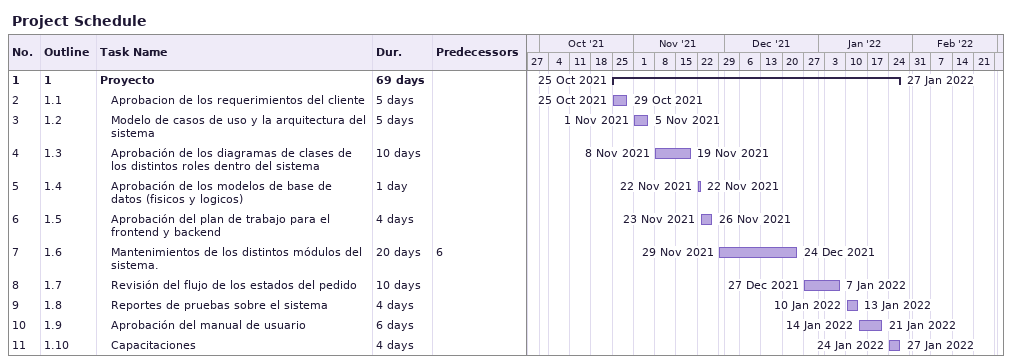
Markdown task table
Project Schedule

| ID | WBS | Task | Duration | Start | Finish | Predecessors |
|---|---|---|---|---|---|---|
| 1 | 1 | **Proyecto** | 69d | 2021-10-25 | 2022-01-27 |  |
| 2 | 1.1 | Aprobacion de los requerimientos del cliente | 5d | 2021-10-25 | 2021-10-29 |  |
| 3 | 1.2 | Modelo de casos de uso y la arquitectura del sistema | 5d | 2021-11-01 | 2021-11-05 |  |
| 4 | 1.3 | Aprobación de los diagramas de clases de los distintos roles dentro del sistema | 10d | 2021-11-08 | 2021-11-19 |  |
| 5 | 1.4 | Aprobación de los modelos de base de datos (fisicos y logicos) | 1d | 2021-11-22 | 2021-11-22 |  |
| 6 | 1.5 | Aprobación del plan de trabajo para el frontend y backend | 4d | 2021-11-23 | 2021-11-26 |  |
| 7 | 1.6 | Mantenimientos de los distintos módulos del sistema. | 20d | 2021-11-29 | 2021-12-24 | 6 |
| 8 | 1.7 | Revisión del flujo de los estados del pedido | 10d | 2021-12-27 | 2022-01-07 |  |
| 9 | 1.8 | Reportes de pruebas sobre el sistema | 4d | 2022-01-10 | 2022-01-13 |  |
| 10 | 1.9 | Aprobación del manual de usuario | 6d | 2022-01-14 | 2022-01-21 |  |
| 11 | 1.10 | Capacitaciones | 4d | 2022-01-24 | 2022-01-27 |  |
